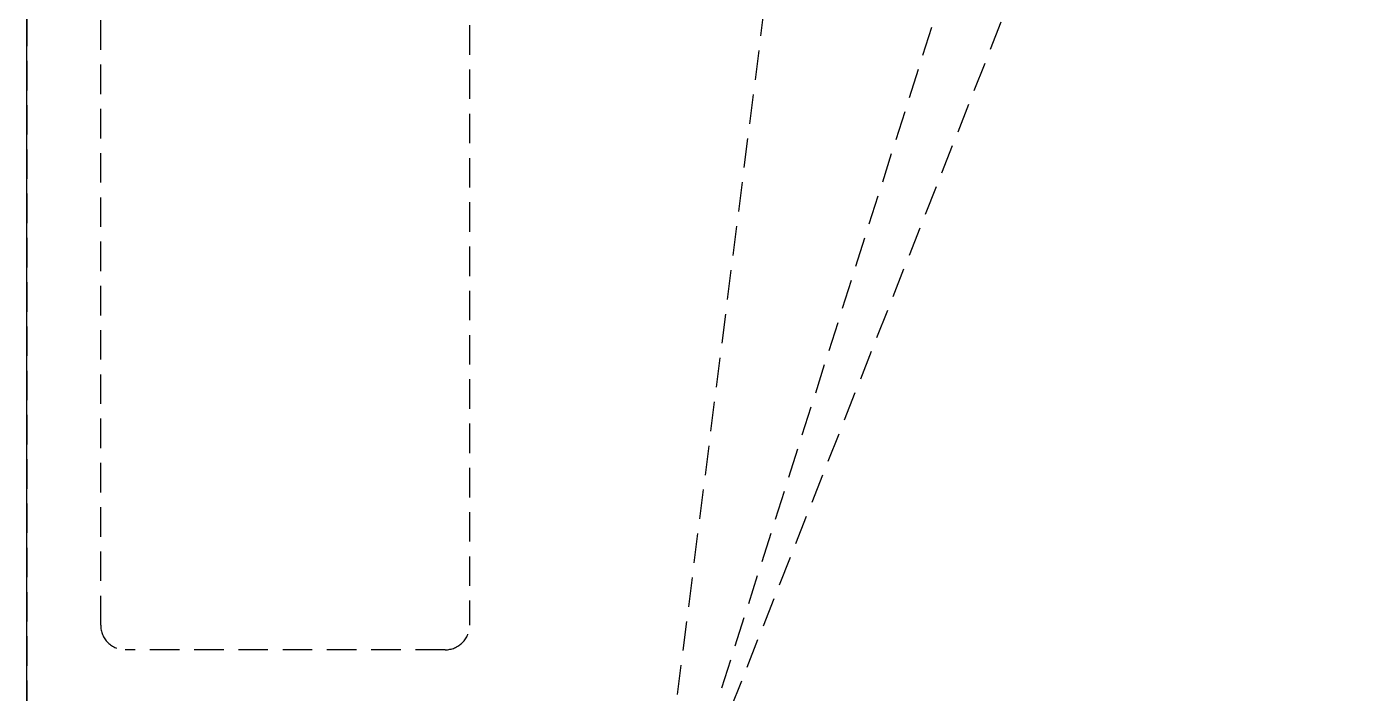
# Model space of a CAD drawing. Header units: millimetres. Extents: x 204923 to 257123, y 77248 to 107783.
# Drawn here: x 218992 to 220086, y 94439 to 94981 of the extents above; entities that cross this region are included whole.
import ezdxf

# ---------------------------------------------------------------- set-up
doc = ezdxf.new("R2010")
doc.units = ezdxf.units.MM
doc.header["$LTSCALE"] = 30
doc.linetypes.add('DH-HID2', pattern=[1.2, 0.8, -0.4])
doc.layers.add('2-con', color=2, linetype='Continuous')
doc.layers.add('FU-FURM', color=251, linetype='DH-HID2')

# ---------------------------------------------------------------- blocks, each defined once
blk = doc.blocks.new('cdr')
at = {"layer": '2-con'}
blk.add_line((218992.1, 93259.4), (218992.1, 98052.4), dxfattribs=at)
blk = doc.blocks.new('F-701-3')
at = {"layer": 'FU-FURM'}
for p, q in [((-915, -506.5), (526, -1074)), ((664, -1008), (-915, -506.5)), ((-915, -506.5), (915, -738))]:
    blk.add_line(p, q, dxfattribs=at)
for points in [[(-895, -2300), (895, -2300, 0.414214), (915, -2280), (915, -20, 0.414214), (895, 0), (-895, 0, 0.414214), (-915, -20), (-915, -2280, 0.414214)], [(-120, -360), (-680, -360, -0.414214), (-700, -340), (-700, -80, -0.414214), (-680, -60), (-120, -60, -0.414214), (-100, -80), (-100, -340, -0.414214)]]:
    blk.add_lwpolyline(points, format="xyb", close=True, dxfattribs=at)

msp = doc.modelspace()

# ---------------------------------------------------------------- block references
msp.add_blockref('cdr', (0, 0))
at = {"layer": 'FU-FURM', "rotation": 89.99999999999991}
msp.add_blockref('F-701-3', (218992.1, 95174.4), dxfattribs=at)

doc.saveas('drawing.dxf')
